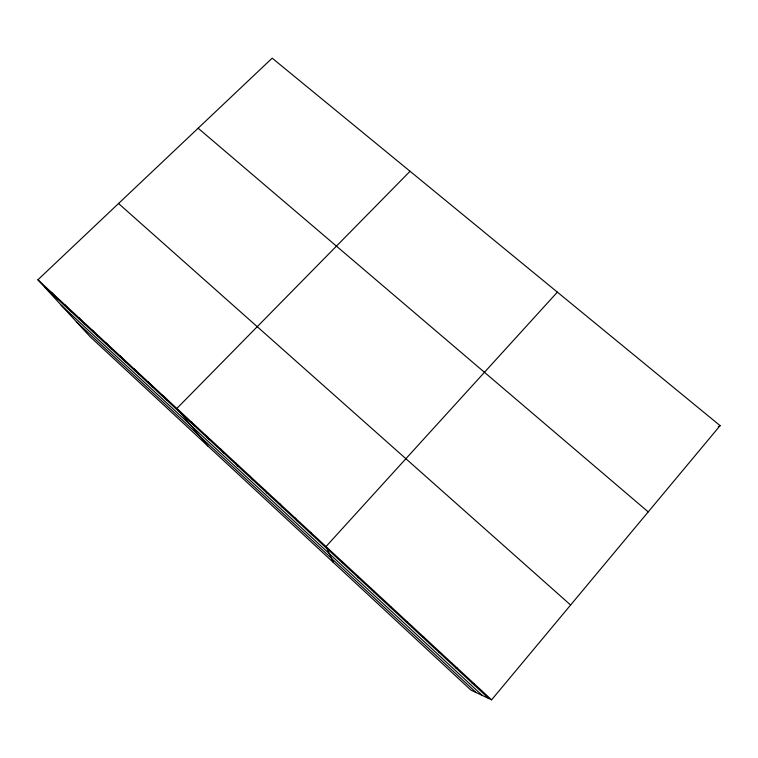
<?xml version="1.0" encoding="UTF-8"?>
<svg xmlns="http://www.w3.org/2000/svg" width="758" height="758" viewBox="0 0 758 758"><rect width="100%" height="100%" fill="white"/><g stroke="black" fill="none" stroke-linecap="round" stroke-linejoin="round"><path stroke-width="1.14" d="M374.281 592.434L374.357 591.306M390.285 607.253L390.721 606.457M491.591 699.842L720.1 425.645L272.179 58.158L37.9 279.797L90.079 336.685L470.86 690.055L491.591 699.842L37.9 279.797M557.367 292.133L326.016 546.546L333.473 562.559M410.05 171.27L176.86 408.448L208.166 446.263M718.262 426.782L720.1 425.645M406.402 622.185L407.207 621.721M422.642 637.232L423.817 637.099M439.015 652.392L440.569 652.61M455.501 667.656L457.444 668.234M472.12 683.053L474.451 683.972M198.122 128.216L648.223 511.896M118.542 203.504L570.613 605.017M44.646 287.149L488.863 698.563M61.18 305.18L482.249 695.437M76.558 321.932L476.166 692.556M51.364 292.266L57.864 299.391M64.923 304.82L71.167 311.718M78.576 317.46L84.564 324.121M92.324 330.185L98.047 336.609M106.167 343.004L111.625 349.182M120.115 355.909L125.297 361.841M134.147 368.909L139.065 374.594M148.284 381.994L152.917 387.423M162.525 395.174L166.874 400.347M191.3 421.818L195.071 426.47M205.835 435.281L209.322 439.668M220.483 448.84L223.667 452.952M235.236 462.503L238.116 466.331M250.093 476.251L252.67 479.805M265.054 490.113L267.318 493.382M280.128 504.07L282.08 507.045M295.317 518.121L296.946 520.812M310.609 532.287L311.908 534.674M342.01 561.356L342.635 563.128M358.117 576.269L358.401 577.729"/></g></svg>
